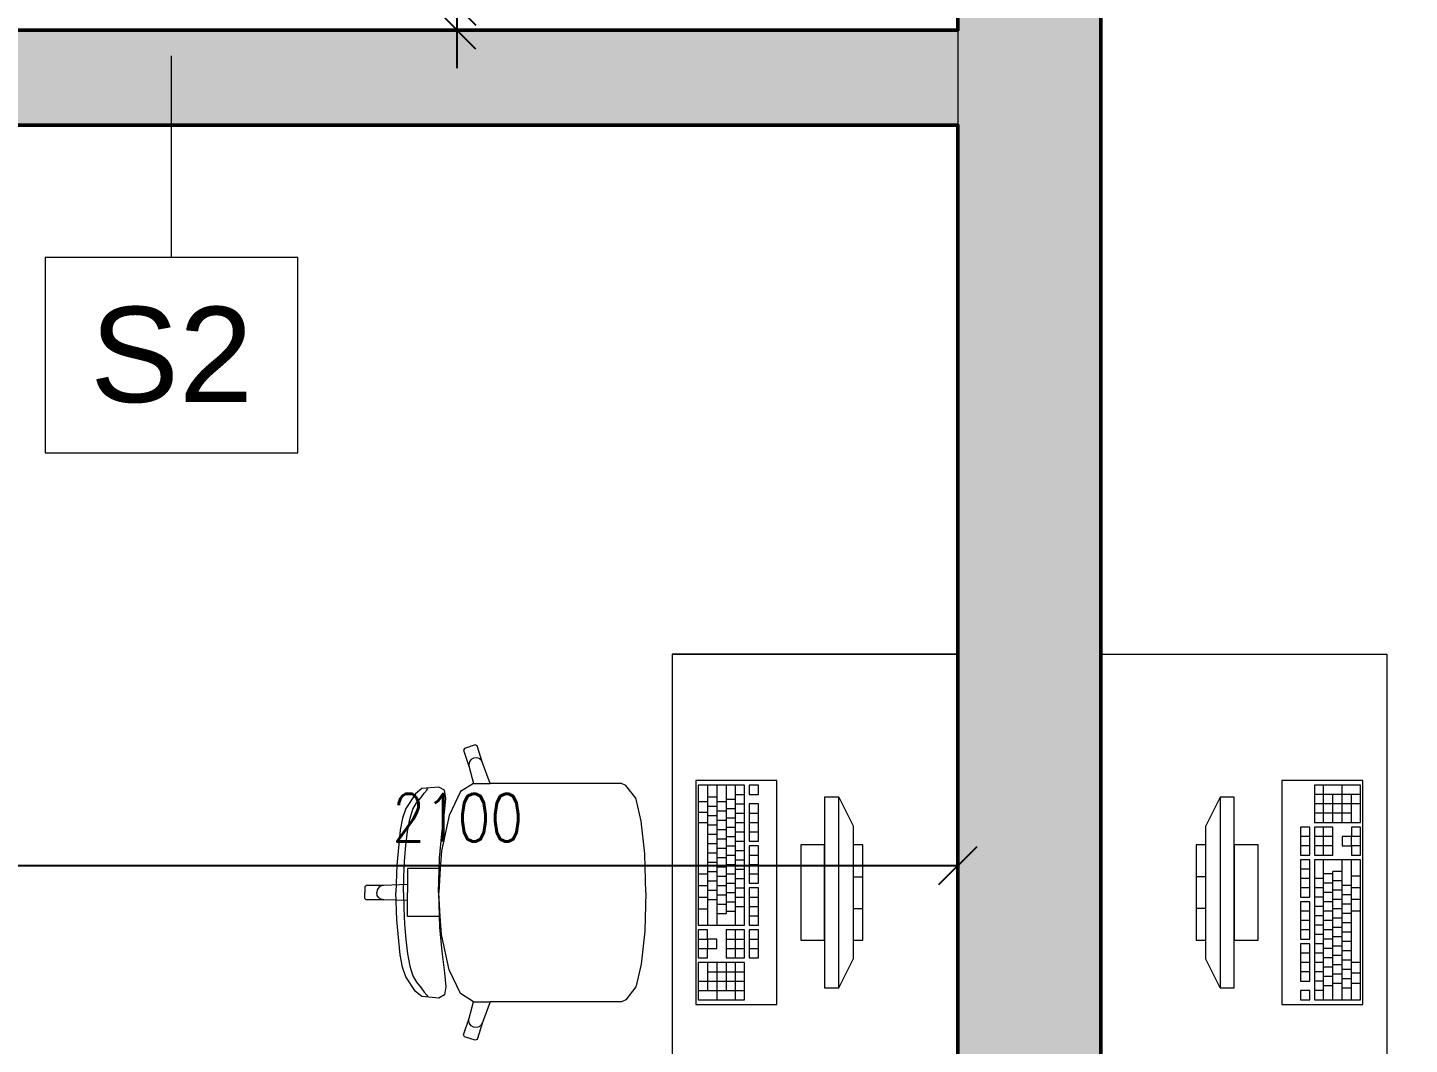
# Model space of a CAD drawing. Header units: millimetres. Extents: x 89194 to 559352, y -753138 to -204019.
# Drawn here: x 342595 to 345496, y -410967 to -408834 of the extents above; entities that cross this region are included whole.
import ezdxf

# ---------------------------------------------------------------- set-up
doc = ezdxf.new("R2010")
doc.units = ezdxf.units.MM
doc.header["$LTSCALE"] = 400
doc.header["$PDMODE"] = 3
for name, color, linetype, lineweight in [('RG_koty', 7, 'Continuous', 9), ('RG_nábytek', 32, 'Continuous', 9), ('RG_rozhraní mater', 51, 'Continuous', 9), ('RG_skladby konstrukcí', 5, 'Continuous', 9), ('RG_zdivo nové', 1, 'Continuous', 50), ('RG_šrafy', 253, 'Continuous', 9)]:
    doc.layers.add(name, color=color, linetype=linetype, lineweight=lineweight)
doc.styles.add('Arial 200', font='Arial.ttf', dxfattribs={"height": 200})
doc.styles.add('Koty', font='romans.shx', dxfattribs={"width": 0.8})
doc.dimstyles.new('RG_50_vnitřní', dxfattribs={"dimscale": 50, "dimtxt": 2, "dimasz": 1.6, "dimexe": 1.15, "dimexo": 0, "dimgap": 1, "dimtad": 1, "dimdec": 0, "dimrnd": 5, "dimzin": 0, "dimdsep": 46, "dimtxsty": 'Koty', "dimblk1": 'OBLIQUE', "dimblk2": 'OBLIQUE', "dimsah": 1, "dimcen": 0.09, "dimclrd": 256, "dimclre": 256, "dimclrt": 2, "dimazin": 0, "dimtfac": 1, "dimtdec": 0, "dimtmove": 2, "dimatfit": 3, "dimfxl": 1.15, "dimfxlon": 1, "dimtolj": 1, "dimtzin": 0, "dimarcsym": 0})

# ---------------------------------------------------------------- blocks, each defined once
blk = doc.blocks.new('nabytek_c_1_01')
at = {"layer": 'RG_nábytek'}
for p, q in [((343948.4, -410098.9), (344548.4, -410098.9)), ((344548.4, -410098.9), (343948.4, -410098.9)), ((343948.4, -410098.9), (343948.4, -411098.9)), ((344548.4, -411098.9), (344548.4, -410098.9)), ((343512.5, -410296.4), (343510.6, -410300.2)), ((343510.6, -410300.2), (343522, -410335.6)), ((343535.2, -410288.9), (343512.5, -410296.4)), ((343539, -410290.9), (343535.2, -410288.9)), ((343550.4, -410326.3), (343539, -410290.9)), ((343522.9, -410324.1), (343521.3, -410329.8)), ((343521.3, -410329.8), (343522, -410335.6)), ((343522, -410335.6), (343531.6, -410369.8)), ((343526.5, -410319.5), (343522.9, -410324.1)), ((343531.6, -410316.6), (343526.5, -410319.5)), ((343537.4, -410315.9), (343531.6, -410316.6)), ((343543, -410317.5), (343537.4, -410315.9)), ((343547.6, -410321.2), (343543, -410317.5)), ((343550.4, -410326.3), (343547.6, -410321.2)), ((343566.1, -410369.7), (343550.4, -410326.3)), ((343531.6, -410369.8), (343503.8, -410387.1)), ((343531.8, -410369.7), (343531.6, -410369.8)), ((343531.8, -410369.7), (343566.1, -410369.7)), ((343775.2, -410369.7), (343566.1, -410369.7)), ((343811.3, -410369.7), (343775.2, -410369.7)), ((343842.3, -410369.7), (343811.3, -410369.7)), ((343850.9, -410374.2), (343842.3, -410369.7)), ((344168.4, -410363.9), (343998.4, -410363.9)), ((343998.4, -410363.9), (343998.4, -410833.9)), ((344168.4, -410833.9), (344168.4, -410363.9)), ((343409.4, -410391.4), (343389.3, -410422.4)), ((343422.6, -410380.8), (343409.4, -410391.4)), ((343411.8, -410410.9), (343421.8, -410399.2)), ((343421.8, -410399.2), (343428, -410390.2)), ((343458.7, -410377.5), (343422.6, -410380.8)), ((343428, -410390.2), (343433.2, -410383.9)), ((343433.2, -410383.9), (343435.8, -410380.2)), ((343470.2, -410384.3), (343458.7, -410377.5)), ((343473.3, -410401.5), (343470.2, -410384.3)), ((343503.8, -410387.1), (343480, -410436.8)), ((343872.1, -410401), (343850.9, -410374.2)), ((344003.2, -410373.7), (344003.2, -410667.5)), ((344100.2, -410373.7), (344003.2, -410373.7)), ((344022.6, -410373.7), (344022.6, -410667.5)), ((344022.6, -410398.2), (344042, -410398.2)), ((344042, -410373.7), (344042, -410667.5)), ((344061.4, -410373.7), (344061.4, -410643)), ((344080.8, -410373.7), (344080.8, -410667.5)), ((344080.8, -410393.3), (344100.2, -410393.3)), ((344100.2, -410667.5), (344100.2, -410373.7)), ((344109.9, -410373.7), (344109.9, -410393.3)), ((344129.3, -410373.7), (344109.9, -410373.7)), ((344109.9, -410393.3), (344129.3, -410393.3)), ((344129.3, -410393.3), (344129.3, -410373.7)), ((344268.4, -410398.9), (344268.4, -410798.9)), ((344298.4, -410398.9), (344268.4, -410398.9)), ((344298.4, -410798.9), (344298.4, -410398.9)), ((344298.4, -410398.9), (344328.4, -410458.9)), ((343389.3, -410422.4), (343382.1, -410442.4)), ((343397.8, -410444.5), (343404.1, -410424.1)), ((343404.1, -410424.1), (343411.8, -410410.9)), ((343470.7, -410430.4), (343473.3, -410401.5)), ((343872.9, -410403.2), (343872.1, -410401)), ((343883.6, -410449.1), (343872.9, -410403.2)), ((344003.2, -410408), (344022.6, -410408)), ((344022.6, -410417.8), (344042, -410417.8)), ((344042, -410408), (344061.4, -410408)), ((344042, -410427.6), (344061.4, -410427.6)), ((344061.4, -410403.1), (344080.8, -410403.1)), ((344061.4, -410422.7), (344080.8, -410422.7)), ((344080.8, -410412.9), (344100.2, -410412.9)), ((344109.9, -410412.9), (344109.9, -410491.2)), ((344129.3, -410412.9), (344109.9, -410412.9)), ((344129.3, -410491.2), (344129.3, -410412.9)), ((343382.1, -410442.4), (343377.3, -410468.2)), ((343392.9, -410470.4), (343397.8, -410444.5)), ((343480, -410436.8), (343464.1, -410511.2)), ((343464.9, -410475.7), (343470.7, -410430.4)), ((343890.8, -410517.8), (343883.6, -410449.1)), ((344003.2, -410430), (344022.6, -410430)), ((344003.2, -410452.1), (344022.6, -410452.1)), ((344022.6, -410437.4), (344042, -410437.4)), ((344022.6, -410457), (344042, -410457)), ((344042, -410447.2), (344061.4, -410447.2)), ((344061.4, -410442.3), (344080.8, -410442.3)), ((344080.8, -410432.5), (344100.2, -410432.5)), ((344080.8, -410452.1), (344100.2, -410452.1)), ((344109.9, -410432.5), (344129.3, -410432.5)), ((344109.9, -410452.1), (344129.3, -410452.1)), ((343377.3, -410468.2), (343370.3, -410541.4)), ((343389.2, -410500.4), (343392.9, -410470.4)), ((343460.2, -410526.6), (343464.9, -410475.7)), ((344022.6, -410476.5), (344042, -410476.5)), ((344042, -410466.8), (344061.4, -410466.8)), ((344042, -410486.3), (344061.4, -410486.3)), ((344061.4, -410461.9), (344080.8, -410461.9)), ((344061.4, -410481.4), (344080.8, -410481.4)), ((344080.8, -410471.6), (344100.2, -410471.6)), ((344109.9, -410471.6), (344129.3, -410471.6)), ((344328.4, -410458.9), (344328.4, -410738.9)), ((343386.7, -410532.9), (343389.2, -410500.4)), ((343464.1, -410511.2), (343461.7, -410548.6)), ((344022.6, -410496.1), (344042, -410496.1)), ((344022.6, -410515.7), (344042, -410515.7)), ((344042, -410505.9), (344061.4, -410505.9)), ((344061.4, -410501), (344080.8, -410501)), ((344080.8, -410491.2), (344100.2, -410491.2)), ((344080.8, -410510.8), (344100.2, -410510.8)), ((344109.9, -410491.2), (344129.3, -410491.2)), ((344109.9, -410501), (344109.9, -410579.4)), ((344129.3, -410501), (344109.9, -410501)), ((344129.3, -410579.4), (344129.3, -410501)), ((344218.4, -410498.9), (344218.4, -410698.9)), ((344268.4, -410498.9), (344218.4, -410498.9)), ((344268.4, -410698.9), (344268.4, -410498.9)), ((344328.4, -410498.9), (344328.4, -410698.9)), ((344348.4, -410498.9), (344328.4, -410498.9)), ((344348.4, -410698.9), (344348.4, -410498.9)), ((343370.3, -410541.4), (343368.1, -410598.9)), ((343385.2, -410566.2), (343386.7, -410532.9)), ((343457.9, -410598.9), (343460.2, -410526.6)), ((343890.9, -410518.9), (343890.8, -410517.8)), ((343893.4, -410598.9), (343890.9, -410518.9)), ((344022.6, -410535.3), (344042, -410535.3)), ((344042, -410525.5), (344061.4, -410525.5)), ((344042, -410545.1), (344061.4, -410545.1)), ((344061.4, -410520.6), (344080.8, -410520.6)), ((344061.4, -410540.2), (344080.8, -410540.2)), ((344080.8, -410530.4), (344100.2, -410530.4)), ((344109.9, -410520.6), (344129.3, -410520.6)), ((344109.9, -410540.2), (344129.3, -410540.2)), ((343384.7, -410598.9), (343385.2, -410566.2)), ((343423, -410548.6), (343393.1, -410548.6)), ((343393.1, -410548.6), (343393.1, -410582)), ((343461.7, -410548.6), (343423, -410548.6)), ((343461.7, -410548.6), (343458.5, -410598.9)), ((344003.2, -410559.8), (344022.6, -410559.8)), ((344022.6, -410554.9), (344042, -410554.9)), ((344022.6, -410574.5), (344042, -410574.5)), ((344042, -410564.7), (344061.4, -410564.7)), ((344061.4, -410559.8), (344080.8, -410559.8)), ((344080.8, -410550), (344100.2, -410550)), ((344080.8, -410569.6), (344100.2, -410569.6)), ((344109.9, -410559.8), (344129.3, -410559.8)), ((344328.4, -410565.6), (344348.4, -410565.6)), ((343306.3, -410583.8), (343303.4, -410586.9)), ((343303.4, -410586.9), (343303.4, -410598.9)), ((343303.4, -410611), (343303.4, -410598.9)), ((343343.2, -410583.8), (343306.3, -410583.8)), ((343329.4, -410593.2), (343328.3, -410598.9)), ((343329.4, -410604.7), (343328.3, -410598.9)), ((343332.7, -410588.3), (343329.4, -410593.2)), ((343337.5, -410585), (343332.7, -410588.3)), ((343343.2, -410583.8), (343337.5, -410585)), ((343393.1, -410582), (343343.2, -410583.8)), ((343370.3, -410656.4), (343368.1, -410598.9)), ((343384.7, -410598.9), (343385.2, -410631.7)), ((343393.1, -410582), (343393.1, -410598.9)), ((343393.1, -410615.8), (343393.1, -410598.9)), ((343457.9, -410598.9), (343460.2, -410671.2)), ((343461.7, -410649.3), (343458.5, -410598.9)), ((343893.4, -410598.9), (343890.9, -410679)), ((344003.2, -410584.3), (344022.6, -410584.3)), ((344022.6, -410594), (344042, -410594)), ((344042, -410584.3), (344061.4, -410584.3)), ((344061.4, -410579.4), (344080.8, -410579.4)), ((344061.4, -410598.9), (344080.8, -410598.9)), ((344080.8, -410589.1), (344100.2, -410589.1)), ((344109.9, -410579.4), (344129.3, -410579.4)), ((344109.9, -410589.1), (344109.9, -410667.5)), ((344129.3, -410589.1), (344109.9, -410589.1)), ((344129.3, -410667.5), (344129.3, -410589.1)), ((343306.3, -410614), (343303.4, -410611)), ((343343.2, -410614), (343306.3, -410614)), ((343332.7, -410609.6), (343329.4, -410604.7)), ((343337.5, -410612.9), (343332.7, -410609.6)), ((343343.2, -410614), (343337.5, -410612.9)), ((343393.1, -410615.8), (343343.2, -410614)), ((343385.2, -410631.7), (343386.7, -410665)), ((343393.1, -410649.3), (343393.1, -410615.8)), ((344003.2, -410608.7), (344022.6, -410608.7)), ((344022.6, -410613.6), (344042, -410613.6)), ((344042, -410603.8), (344061.4, -410603.8)), ((344042, -410623.4), (344061.4, -410623.4)), ((344061.4, -410618.5), (344080.8, -410618.5)), ((344080.8, -410608.7), (344100.2, -410608.7)), ((344080.8, -410628.3), (344100.2, -410628.3)), ((344109.9, -410608.7), (344129.3, -410608.7)), ((344109.9, -410628.3), (344129.3, -410628.3)), ((344328.4, -410632.3), (344348.4, -410632.3)), ((343377.3, -410729.6), (343370.3, -410656.4)), ((343423, -410649.3), (343393.1, -410649.3)), ((343461.7, -410649.3), (343423, -410649.3)), ((343464.1, -410686.7), (343461.7, -410649.3)), ((344003.2, -410633.2), (344022.6, -410633.2)), ((344042, -410643), (344061.4, -410643)), ((344061.4, -410638.1), (344080.8, -410638.1)), ((344109.9, -410647.9), (344129.3, -410647.9)), ((343386.7, -410665), (343389.2, -410697.5)), ((343460.2, -410671.2), (343464.9, -410722.2)), ((343480, -410761.1), (343464.1, -410686.7)), ((343890.8, -410680), (343883.6, -410748.8)), ((343890.9, -410679), (343890.8, -410680)), ((344003.2, -410667.5), (344100.2, -410667.5)), ((344003.2, -410677.3), (344003.2, -410736)), ((344022.6, -410677.3), (344003.2, -410677.3)), ((344022.6, -410696.9), (344022.6, -410677.3)), ((344061.4, -410677.3), (344061.4, -410736)), ((344100.2, -410677.3), (344061.4, -410677.3)), ((344080.8, -410677.3), (344080.8, -410736)), ((344100.2, -410736), (344100.2, -410677.3)), ((344109.9, -410667.5), (344129.3, -410667.5)), ((344109.9, -410677.3), (344109.9, -410736)), ((344129.3, -410677.3), (344109.9, -410677.3)), ((344129.3, -410736), (344129.3, -410677.3)), ((343389.2, -410697.5), (343392.9, -410727.5)), ((344003.2, -410696.9), (344022.6, -410696.9)), ((344003.2, -410716.4), (344022.6, -410716.4)), ((344042, -410696.9), (344022.6, -410696.9)), ((344022.6, -410696.9), (344022.6, -410716.4)), ((344022.6, -410736), (344022.6, -410716.4)), ((344022.6, -410716.4), (344042, -410716.4)), ((344042, -410716.4), (344042, -410696.9)), ((344061.4, -410696.9), (344100.2, -410696.9)), ((344061.4, -410716.4), (344100.2, -410716.4)), ((344109.9, -410696.9), (344129.3, -410696.9)), ((344109.9, -410716.4), (344129.3, -410716.4)), ((344218.4, -410698.9), (344268.4, -410698.9)), ((344328.4, -410698.9), (344348.4, -410698.9)), ((343382.1, -410755.5), (343377.3, -410729.6)), ((343392.9, -410727.5), (343397.8, -410753.4)), ((343464.9, -410722.2), (343470.7, -410767.5)), ((344003.2, -410736), (344022.6, -410736)), ((344003.2, -410745.8), (344003.2, -410824.1)), ((344100.2, -410745.8), (344003.2, -410745.8)), ((344022.6, -410745.8), (344022.6, -410804.6)), ((344042, -410745.8), (344042, -410824.1)), ((344061.4, -410736), (344100.2, -410736)), ((344061.4, -410745.8), (344061.4, -410804.6)), ((344080.8, -410745.8), (344080.8, -410824.1)), ((344100.2, -410824.1), (344100.2, -410745.8)), ((344109.9, -410736), (344129.3, -410736)), ((344298.4, -410798.9), (344328.4, -410738.9)), ((343389.3, -410775.5), (343382.1, -410755.5)), ((343409.4, -410806.5), (343389.3, -410775.5)), ((343397.8, -410753.4), (343404.1, -410773.8)), ((343404.1, -410773.8), (343411.8, -410787)), ((343470.7, -410767.5), (343473.3, -410796.4)), ((343503.8, -410810.8), (343480, -410761.1)), ((343883.6, -410748.8), (343872.9, -410794.7)), ((344022.6, -410765.4), (344100.2, -410765.4)), ((343422.6, -410817), (343409.4, -410806.5)), ((343411.8, -410787), (343421.8, -410798.7)), ((343421.8, -410798.7), (343428, -410807.7)), ((343473.3, -410796.4), (343470.2, -410813.6)), ((343872.1, -410796.9), (343850.9, -410823.7)), ((343872.9, -410794.7), (343872.1, -410796.9)), ((344003.2, -410785), (344100.2, -410785)), ((344003.2, -410804.6), (344100.2, -410804.6)), ((344268.4, -410798.9), (344298.4, -410798.9)), ((343458.7, -410820.3), (343422.6, -410817)), ((343428, -410807.7), (343433.2, -410814)), ((343433.2, -410814), (343435.8, -410817.7)), ((343470.2, -410813.6), (343458.7, -410820.3)), ((343531.6, -410828.1), (343503.8, -410810.8)), ((343522, -410862.3), (343531.6, -410828.1)), ((343531.8, -410828.2), (343531.6, -410828.1)), ((343531.8, -410828.2), (343566.1, -410828.2)), ((343566.1, -410828.2), (343550.4, -410871.6)), ((343775.2, -410828.2), (343566.1, -410828.2)), ((343811.3, -410828.2), (343775.2, -410828.2)), ((343842.3, -410828.2), (343811.3, -410828.2)), ((343850.9, -410823.7), (343842.3, -410828.2)), ((343998.4, -410833.9), (344168.4, -410833.9)), ((344003.2, -410824.1), (344100.2, -410824.1)), ((343510.6, -410897.7), (343522, -410862.3)), ((343521.3, -410868.1), (343522, -410862.3)), ((343522.9, -410873.8), (343521.3, -410868.1)), ((343526.5, -410878.4), (343522.9, -410873.8)), ((343531.6, -410881.3), (343526.5, -410878.4)), ((343537.4, -410882), (343531.6, -410881.3)), ((343543, -410880.4), (343537.4, -410882)), ((343550.4, -410871.6), (343539, -410907)), ((343547.6, -410876.7), (343543, -410880.4)), ((343550.4, -410871.6), (343547.6, -410876.7)), ((343512.5, -410901.5), (343510.6, -410897.7)), ((343535.2, -410908.9), (343512.5, -410901.5)), ((343539, -410907), (343535.2, -410908.9))]:
    blk.add_line(p, q, dxfattribs=at)
blk = doc.blocks.new('nabytek_c_1_02')
at = {"layer": 'RG_nábytek'}
for p, q in [((344848.4, -410098.9), (345448.4, -410098.9)), ((344848.4, -411098.9), (344848.4, -410098.9)), ((345448.4, -410098.9), (345448.4, -411098.9)), ((345398.4, -410363.9), (345228.4, -410363.9)), ((345228.4, -410363.9), (345228.4, -410833.9)), ((345398.4, -410833.9), (345398.4, -410363.9)), ((345098.4, -410398.9), (345068.4, -410458.9)), ((345128.4, -410398.9), (345098.4, -410398.9)), ((345098.4, -410398.9), (345098.4, -410798.9)), ((345128.4, -410798.9), (345128.4, -410398.9)), ((345393.5, -410373.7), (345296.5, -410373.7)), ((345296.5, -410373.7), (345296.5, -410452.1)), ((345393.5, -410393.3), (345296.5, -410393.3)), ((345315.9, -410452.1), (345315.9, -410373.7)), ((345335.3, -410452.1), (345335.3, -410393.3)), ((345354.7, -410452.1), (345354.7, -410373.7)), ((345374.1, -410452.1), (345374.1, -410393.3)), ((345393.5, -410452.1), (345393.5, -410373.7)), ((345393.5, -410412.9), (345296.5, -410412.9)), ((345374.1, -410432.5), (345296.5, -410432.5)), ((345296.5, -410452.1), (345393.5, -410452.1)), ((345068.4, -410738.9), (345068.4, -410458.9)), ((345286.8, -410461.9), (345267.4, -410461.9)), ((345267.4, -410461.9), (345267.4, -410520.6)), ((345286.8, -410481.4), (345267.4, -410481.4)), ((345286.8, -410520.6), (345286.8, -410461.9)), ((345335.3, -410461.9), (345296.5, -410461.9)), ((345296.5, -410461.9), (345296.5, -410520.6)), ((345335.3, -410481.4), (345296.5, -410481.4)), ((345315.9, -410520.6), (345315.9, -410461.9)), ((345335.3, -410520.6), (345335.3, -410461.9)), ((345374.1, -410481.4), (345354.7, -410481.4)), ((345354.7, -410481.4), (345354.7, -410501)), ((345393.5, -410461.9), (345374.1, -410461.9)), ((345374.1, -410461.9), (345374.1, -410481.4)), ((345393.5, -410481.4), (345374.1, -410481.4)), ((345374.1, -410501), (345374.1, -410481.4)), ((345393.5, -410520.6), (345393.5, -410461.9)), ((345068.4, -410498.9), (345048.4, -410498.9)), ((345048.4, -410498.9), (345048.4, -410698.9)), ((345068.4, -410698.9), (345068.4, -410498.9)), ((345178.4, -410498.9), (345128.4, -410498.9)), ((345128.4, -410498.9), (345128.4, -410698.9)), ((345178.4, -410698.9), (345178.4, -410498.9)), ((345286.8, -410501), (345267.4, -410501)), ((345335.3, -410501), (345296.5, -410501)), ((345354.7, -410501), (345374.1, -410501)), ((345374.1, -410501), (345374.1, -410520.6)), ((345393.5, -410501), (345374.1, -410501)), ((345267.4, -410520.6), (345286.8, -410520.6)), ((345286.8, -410530.4), (345267.4, -410530.4)), ((345267.4, -410530.4), (345267.4, -410608.7)), ((345286.8, -410608.7), (345286.8, -410530.4)), ((345296.5, -410520.6), (345335.3, -410520.6)), ((345393.5, -410530.4), (345296.5, -410530.4)), ((345296.5, -410530.4), (345296.5, -410824.1)), ((345315.9, -410824.1), (345315.9, -410530.4)), ((345354.7, -410824.1), (345354.7, -410530.4)), ((345374.1, -410520.6), (345393.5, -410520.6)), ((345374.1, -410824.1), (345374.1, -410530.4)), ((345393.5, -410824.1), (345393.5, -410530.4)), ((345068.4, -410565.6), (345048.4, -410565.6)), ((345286.8, -410550), (345267.4, -410550)), ((345286.8, -410569.6), (345267.4, -410569.6)), ((345315.9, -410569.6), (345296.5, -410569.6)), ((345335.3, -410559.8), (345315.9, -410559.8)), ((345335.3, -410824.1), (345335.3, -410554.9)), ((345354.7, -410554.9), (345335.3, -410554.9)), ((345354.7, -410574.5), (345335.3, -410574.5)), ((345393.5, -410564.7), (345374.1, -410564.7)), ((345286.8, -410589.1), (345267.4, -410589.1)), ((345315.9, -410589.1), (345296.5, -410589.1)), ((345335.3, -410579.4), (345315.9, -410579.4)), ((345335.3, -410598.9), (345315.9, -410598.9)), ((345354.7, -410594), (345335.3, -410594)), ((345374.1, -410584.3), (345354.7, -410584.3)), ((345393.5, -410589.1), (345374.1, -410589.1)), ((345068.4, -410632.3), (345048.4, -410632.3)), ((345267.4, -410608.7), (345286.8, -410608.7)), ((345286.8, -410618.5), (345267.4, -410618.5)), ((345267.4, -410618.5), (345267.4, -410696.9)), ((345286.8, -410696.9), (345286.8, -410618.5)), ((345315.9, -410608.7), (345296.5, -410608.7)), ((345315.9, -410628.3), (345296.5, -410628.3)), ((345335.3, -410618.5), (345315.9, -410618.5)), ((345354.7, -410613.6), (345335.3, -410613.6)), ((345374.1, -410603.8), (345354.7, -410603.8)), ((345374.1, -410623.4), (345354.7, -410623.4)), ((345393.5, -410613.6), (345374.1, -410613.6)), ((345286.8, -410638.1), (345267.4, -410638.1)), ((345286.8, -410657.7), (345267.4, -410657.7)), ((345315.9, -410647.9), (345296.5, -410647.9)), ((345335.3, -410638.1), (345315.9, -410638.1)), ((345335.3, -410657.7), (345315.9, -410657.7)), ((345354.7, -410633.2), (345335.3, -410633.2)), ((345354.7, -410652.8), (345335.3, -410652.8)), ((345374.1, -410643), (345354.7, -410643)), ((345393.5, -410638.1), (345374.1, -410638.1)), ((345286.8, -410677.3), (345267.4, -410677.3)), ((345315.9, -410667.5), (345296.5, -410667.5)), ((345315.9, -410687.1), (345296.5, -410687.1)), ((345335.3, -410677.3), (345315.9, -410677.3)), ((345354.7, -410672.4), (345335.3, -410672.4)), ((345374.1, -410662.6), (345354.7, -410662.6)), ((345374.1, -410682.2), (345354.7, -410682.2)), ((345048.4, -410698.9), (345068.4, -410698.9)), ((345128.4, -410698.9), (345178.4, -410698.9)), ((345267.4, -410696.9), (345286.8, -410696.9)), ((345286.8, -410706.6), (345267.4, -410706.6)), ((345267.4, -410706.6), (345267.4, -410785)), ((345286.8, -410785), (345286.8, -410706.6)), ((345315.9, -410706.6), (345296.5, -410706.6)), ((345335.3, -410696.9), (345315.9, -410696.9)), ((345335.3, -410716.4), (345315.9, -410716.4)), ((345354.7, -410692), (345335.3, -410692)), ((345354.7, -410711.5), (345335.3, -410711.5)), ((345374.1, -410701.8), (345354.7, -410701.8)), ((345098.4, -410798.9), (345068.4, -410738.9)), ((345286.8, -410726.2), (345267.4, -410726.2)), ((345286.8, -410745.8), (345267.4, -410745.8)), ((345315.9, -410726.2), (345296.5, -410726.2)), ((345315.9, -410745.8), (345296.5, -410745.8)), ((345335.3, -410736), (345315.9, -410736)), ((345354.7, -410731.1), (345335.3, -410731.1)), ((345374.1, -410721.3), (345354.7, -410721.3)), ((345374.1, -410740.9), (345354.7, -410740.9)), ((345393.5, -410745.8), (345374.1, -410745.8)), ((345286.8, -410765.4), (345267.4, -410765.4)), ((345315.9, -410765.4), (345296.5, -410765.4)), ((345335.3, -410755.6), (345315.9, -410755.6)), ((345335.3, -410775.2), (345315.9, -410775.2)), ((345354.7, -410750.7), (345335.3, -410750.7)), ((345354.7, -410770.3), (345335.3, -410770.3)), ((345374.1, -410760.5), (345354.7, -410760.5)), ((345393.5, -410767.8), (345374.1, -410767.8)), ((345098.4, -410798.9), (345128.4, -410798.9)), ((345267.4, -410785), (345286.8, -410785)), ((345286.8, -410804.6), (345267.4, -410804.6)), ((345267.4, -410804.6), (345267.4, -410824.1)), ((345286.8, -410824.1), (345286.8, -410804.6)), ((345315.9, -410785), (345296.5, -410785)), ((345315.9, -410804.6), (345296.5, -410804.6)), ((345335.3, -410794.8), (345315.9, -410794.8)), ((345354.7, -410789.9), (345335.3, -410789.9)), ((345374.1, -410780.1), (345354.7, -410780.1)), ((345374.1, -410799.7), (345354.7, -410799.7)), ((345393.5, -410789.9), (345374.1, -410789.9)), ((345228.4, -410833.9), (345398.4, -410833.9)), ((345267.4, -410824.1), (345286.8, -410824.1)), ((345296.5, -410824.1), (345393.5, -410824.1))]:
    blk.add_line(p, q, dxfattribs=at)
blk = doc.blocks.new('_Oblique')
at = {"color": 0, "linetype": 'ByBlock', "lineweight": -2}
blk.add_line((-0.5, -0.5), (0.5, 0.5), dxfattribs=at)
blk = doc.blocks.new('*D344')
at = {"layer": 'Defpoints', "color": 0, "transparency": 16777216}
for p in [(344548.3, -408788.9), (343496.6, -408838.9), (344548.3, -408838.9)]:
    blk.add_point(p, dxfattribs=at)
at = {"layer": 'RG_koty', "lineweight": -2, "transparency": 16777216}
for p, q in [((343496.6, -408788.9), (343496.6, -408708.9)), ((343554.1, -408788.9), (343439.1, -408788.9)), ((343496.6, -408788.9), (343496.6, -408838.9)), ((343554.1, -408838.9), (343439.1, -408838.9)), ((343496.6, -408838.9), (343496.6, -408918.9))]:
    blk.add_line(p, q, dxfattribs=at)
at = {"layer": 'RG_koty', "lineweight": -2, "transparency": 16777216, "xscale": 80, "yscale": 80, "zscale": 80}
for p, rotation in [((343496.6, -408788.9), 270), ((343496.6, -408838.9), 90)]:
    blk.add_blockref('_Oblique', p, dxfattribs=dict(at, rotation=rotation))
at = {"layer": 'RG_koty', "color": 2, "transparency": 16777216, "insert": (343314.1, -408749.2), "char_height": 100, "attachment_point": 5, "rotation": 90, "style": 'Koty'}
blk.add_mtext('\\A1;50', dxfattribs=at)
blk = doc.blocks.new('*D345')
at = {"layer": 'Defpoints', "color": 0, "transparency": 16777216}
for p in [(344848.3, -407620.5), (344848.4, -415148.9), (346371.5, -415148.9)]:
    blk.add_point(p, dxfattribs=at)
at = {"layer": 'RG_koty', "lineweight": -2, "transparency": 16777216}
for p, q in [((346314, -407620.5), (346429, -407620.5)), ((346371.5, -407620.5), (346371.5, -415148.9)), ((346314, -415148.9), (346429, -415148.9))]:
    blk.add_line(p, q, dxfattribs=at)
at = {"layer": 'RG_koty', "lineweight": -2, "transparency": 16777216, "xscale": 80, "yscale": 80, "zscale": 80}
for p, rotation in [((346371.5, -407620.5), 90), ((346371.5, -415148.9), 270)]:
    blk.add_blockref('_Oblique', p, dxfattribs=dict(at, rotation=rotation))
at = {"layer": 'RG_koty', "color": 2, "transparency": 16777216, "insert": (346271.5, -411384.7), "char_height": 100, "attachment_point": 5, "rotation": 90, "style": 'Koty'}
blk.add_mtext('\\A1;7530', dxfattribs=at)
blk = doc.blocks.new('*D353')
at = {"layer": 'Defpoints', "color": 0, "transparency": 16777216}
for p in [(344848.3, -407620.5), (352296.3, -410241.1), (352192.6, -410535.5)]:
    blk.add_point(p, dxfattribs=at)
at = {"layer": 'RG_koty', "lineweight": -2, "transparency": 16777216}
for p, q in [((344764.3, -407859.1), (344726.1, -407967.6)), ((344745.2, -407913.4), (352192.6, -410535.5)), ((352211.7, -410481.3), (352173.5, -410589.7))]:
    blk.add_line(p, q, dxfattribs=at)
at = {"layer": 'RG_koty', "lineweight": -2, "transparency": 16777216, "xscale": 80, "yscale": 80, "zscale": 80}
for p, rotation in [((344745.2, -407913.4), 160.6034218574295), ((352192.6, -410535.5), 340.6034218574295)]:
    blk.add_blockref('_Oblique', p, dxfattribs=dict(at, rotation=rotation))
at = {"layer": 'RG_koty', "color": 2, "transparency": 16777216, "insert": (348502.1, -409130.1), "char_height": 100, "attachment_point": 5, "rotation": 340.6034, "style": 'Koty'}
blk.add_mtext('\\A1;7895', dxfattribs=at)
blk = doc.blocks.new('*D370')
at = {"layer": 'Defpoints', "color": 0, "transparency": 16777216}
for p in [(342448.3, -409038.9), (344548.3, -409038.9), (344548.3, -410591.9)]:
    blk.add_point(p, dxfattribs=at)
at = {"layer": 'RG_koty', "lineweight": -2, "transparency": 16777216}
for p, q in [((342448.3, -410534.4), (342448.3, -410649.4)), ((344548.3, -410534.4), (344548.3, -410649.4)), ((342448.3, -410591.9), (344548.3, -410591.9))]:
    blk.add_line(p, q, dxfattribs=at)
at = {"layer": 'RG_koty', "lineweight": -2, "transparency": 16777216, "xscale": 80, "yscale": 80, "zscale": 80, "rotation": 180}
blk.add_blockref('_Oblique', (342448.3, -410591.9), dxfattribs=at)
at = {"layer": 'RG_koty', "lineweight": -2, "transparency": 16777216, "xscale": 80, "yscale": 80, "zscale": 80}
blk.add_blockref('_Oblique', (344548.3, -410591.9), dxfattribs=at)
at = {"layer": 'RG_koty', "color": 2, "transparency": 16777216, "insert": (343498.3, -410491.9), "char_height": 100, "attachment_point": 5, "style": 'Koty'}
blk.add_mtext('\\A1;2100', dxfattribs=at)

msp = doc.modelspace()

# ---------------------------------------------------------------- hatches: boundary and pattern name
at = {"layer": 'RG_šrafy', "ltscale": 0.0007}
h = msp.add_hatch(dxfattribs=at)
h.set_pattern_fill('PLASTY_LEHCENE', color=256, scale=40)
h.set_pattern_definition([(45, (341914.01, -556476.84), (-113.13708, 113.13708), []), (0, (342094.28, -556423.84), (113.137085, 113.137085), [20, -206.27417]), (45, (342114.28, -556423.84), (-113.13708, 113.13708), [20, -140]), (90, (342128.42, -556409.7), (-113.137085, 113.137085), [20, -206.27417]), (135, (342128.42, -556389.7), (-113.13708, -113.13708), [20, -140]), (0, (342094.28, -556375.56), (113.137085, 113.137085), [20, -206.27417]), (45, (342080.14, -556389.7), (-113.13708, 113.13708), [20, -140]), (90, (342080.14, -556409.7), (-113.137085, 113.137085), [20, -206.27417]), (135, (342094.28, -556423.84), (-113.13708, -113.13708), [20, -140]), (135, (342068.28, -556476.84), (-113.13708, -113.13708), [])])
h.paths.add_polyline_path([(341969.8, -556393.7), (341781.1, -556327.3), (341714.7, -556515.9), (341761.9, -556532.5), (341903.3, -556582.3)])
h.paths.add_polyline_path([(340837.9, -555995.1), (340649.3, -555928.6), (340582.8, -556117.3), (340771.5, -556183.7)])
h.paths.add_polyline_path([(341969.8, -481394.7), (341781.1, -481328.2), (341714.7, -481516.9), (341761.9, -481533.5), (341903.3, -481583.3)])
h.paths.add_polyline_path([(340837.9, -480996.1), (340649.3, -480929.6), (340582.8, -481118.3), (340771.5, -481184.7)])
h.paths.add_polyline_path([(337436, -331438.1), (337372.9, -331617.4), (340646, -332769.8), (340775.5, -332401.9), (340596.3, -332338.8), (340529.9, -332527.5)])
h.paths.add_polyline_path([(341141.5, -331362.2), (340962.2, -331299.4), (340961.6, -331301.2), (340961.6, -331301.3), (340943.4, -331353.2), (340976.3, -331364.8), (341089.5, -331404.6), (341071.2, -331456.5), (341053, -331508.4), (340939.8, -331468.5), (340906.8, -331456.9), (340895.2, -331489.9), (341074.4, -331553)])
h.paths.add_polyline_path([(341448.3, -408838.9), (336998.3, -408838.9), (336998.3, -409038.9), (341448.3, -409038.9)])
h.paths.add_polyline_path([(344548.3, -408838.9), (342448.3, -408838.9), (342448.3, -409038.9), (344548.3, -409038.9)])
h.paths.add_polyline_path([(336698.3, -409179.2), (335998.3, -409179.2), (335998.3, -409379.2), (336698.3, -409379.2)])
h.paths.add_polyline_path([(334998.3, -409179.2), (334298.3, -409179.2), (334298.3, -409379.2), (334998.3, -409379.2)])
h.paths.add_polyline_path([(334948.3, -407489.2), (334298.3, -407489.2), (334298.3, -407679.2), (334948.3, -407679.2)])
h.paths.add_polyline_path([(336698.3, -407489.2), (336088.3, -407489.2), (336088.3, -407679.2), (336698.3, -407679.2)])
h.paths.add_polyline_path([(336698.3, -482490.2), (334298.3, -482490.2), (334298.3, -482680.2), (336698.3, -482679.7)])
h.paths.add_polyline_path([(341448.3, -483839.9), (336998.3, -483839.9), (336998.3, -484039.9), (341448.3, -484039.9)])
h.paths.add_polyline_path([(344548.3, -483839.9), (342448.3, -483839.9), (342448.3, -484039.9), (344548.3, -484039.9)])
h.paths.add_polyline_path([(336698.3, -557488.8), (334298.3, -557488.8), (334298.3, -557679.2), (336698.3, -557678.8)])
h.paths.add_polyline_path([(341448.3, -558838.9), (336998.3, -558838.9), (336998.3, -559038.9), (341448.3, -559038.9)])
h.paths.add_polyline_path([(344548.3, -558838.9), (342448.3, -558838.9), (342448.3, -559038.9), (344548.3, -559038.9)])
h = msp.add_hatch(dxfattribs=at)
h.set_pattern_fill('ZIGZAG', color=256, scale=20)
h.set_pattern_definition([(0, (-38756.65, -88521.147), (63.5, 63.5), [63.5, -63.5]), (90, (-38693.15, -88521.147), (-63.5, 63.5), [63.5, -63.5])])
h.paths.add_polyline_path([(336998, -404902.4), (336698.3, -404796.9), (336698.3, -404909.2), (336698.3, -407489.2), (336698.3, -407679.2), (336998.7, -407679.2), (336998.7, -407333.2)])
h.paths.add_polyline_path([(336998.3, -409038.9), (336998.3, -408838.9), (336698.3, -408838.9), (336698.3, -409179.2), (336698.3, -409379.2), (336698.3, -415149.2), (336998.3, -415149.2)])
h.paths.add_polyline_path([(344848.3, -408788.9), (344548.3, -408788.9), (344548.3, -408838.9), (344548.3, -409038.9), (344548.3, -415149.2), (344848.3, -415149.2)])
h.paths.add_polyline_path([(344848.3, -407668.2), (344548.3, -407562.6), (344548.3, -407788.9), (344848.3, -407788.9)])
h.paths.add_polyline_path([(344806.5, -407768.9, 0.391021), (344821.4, -407755.1), (344826.6, -407690.8, -0.391021), (344834, -407683.9), (344838.3, -407683.9), (344838.3, -407778.9), (344558.3, -407778.9), (344558.3, -407683.9), (344562.6, -407683.9, -0.391021), (344570.1, -407690.8), (344575.2, -407755.1, 0.391021), (344590.2, -407768.9)], flags=16)

# ---------------------------------------------------------------- linework, layer by layer
at = {"layer": 'RG_rozhraní mater'}
msp.add_lwpolyline([(344548.3, -408838.9), (344548.3, -409038.9)], dxfattribs=at)
at = {"layer": 'RG_skladby konstrukcí'}
msp.add_lwpolyline([(342897.6, -409316.2), (342897.6, -408892.8)], dxfattribs=at)
msp.add_lwpolyline([(342632.6, -409726.2), (343162.6, -409726.2), (343162.6, -409316.2), (342632.6, -409316.2)], close=True, dxfattribs=at)
at = {"layer": 'RG_zdivo nové'}
msp.add_lwpolyline([(344848.3, -408790.9), (344848.3, -415149.2), (345448.3, -415149.2), (345448.3, -415589.2), (343948.3, -415589.2), (343948.3, -415149.2), (344548.3, -415149.2), (344548.3, -409038.9), (342448.3, -409038.9), (342448.3, -408838.9), (344548.3, -408838.9), (344548.3, -408788.9), (344848.3, -408788.9)], dxfattribs=at)

# ---------------------------------------------------------------- block references
at = {"layer": 'RG_nábytek'}
for name in ['nabytek_c_1_01', 'nabytek_c_1_02']:
    msp.add_blockref(name, (0, -50), dxfattribs=at)

# ---------------------------------------------------------------- texts
at = {"layer": 'RG_skladby konstrukcí', "insert": (342897.6, -409521.2), "char_height": 200, "width": 530, "attachment_point": 5, "style": 'Arial 200'}
msp.add_mtext('S2', dxfattribs=at)

# ---------------------------------------------------------------- dimensions: what is measured, and where the dimension line sits
at = {"layer": 'RG_koty'}
for base, p2, angle, picture, middle in [((346371.5, -415148.9), (344848.4, -415148.9), 90, '*D345', (346271.5, -411384.7)), ((352192.6, -410535.5), (352296.3, -410241.1), 160.6034, '*D353', (348502.1, -409130.1))]:
    dim = msp.add_linear_dim(base=base, p1=(344848.3, -407620.5), p2=p2, angle=angle, dimstyle='RG_50_vnitřní', dxfattribs=at)
    dim.commit()
    dim.dimension.update_dxf_attribs({"geometry": picture, "text_midpoint": middle})
dim = msp.add_linear_dim(base=(343496.6, -408838.9), p1=(344548.3, -408788.9), p2=(344548.3, -408838.9), angle=90, dimstyle='RG_50_vnitřní', dxfattribs=at)
dim.commit()
dim.dimension.update_dxf_attribs({"geometry": '*D344', "text_midpoint": (343314.1, -408749.2), "dimtype": 160})
dim = msp.add_linear_dim(base=(344548.3, -410591.9), p1=(342448.3, -409038.9), p2=(344548.3, -409038.9), dimstyle='RG_50_vnitřní', dxfattribs=at)
dim.commit()
dim.dimension.update_dxf_attribs({"geometry": '*D370', "text_midpoint": (343498.3, -410491.9)})

doc.saveas('drawing.dxf')
